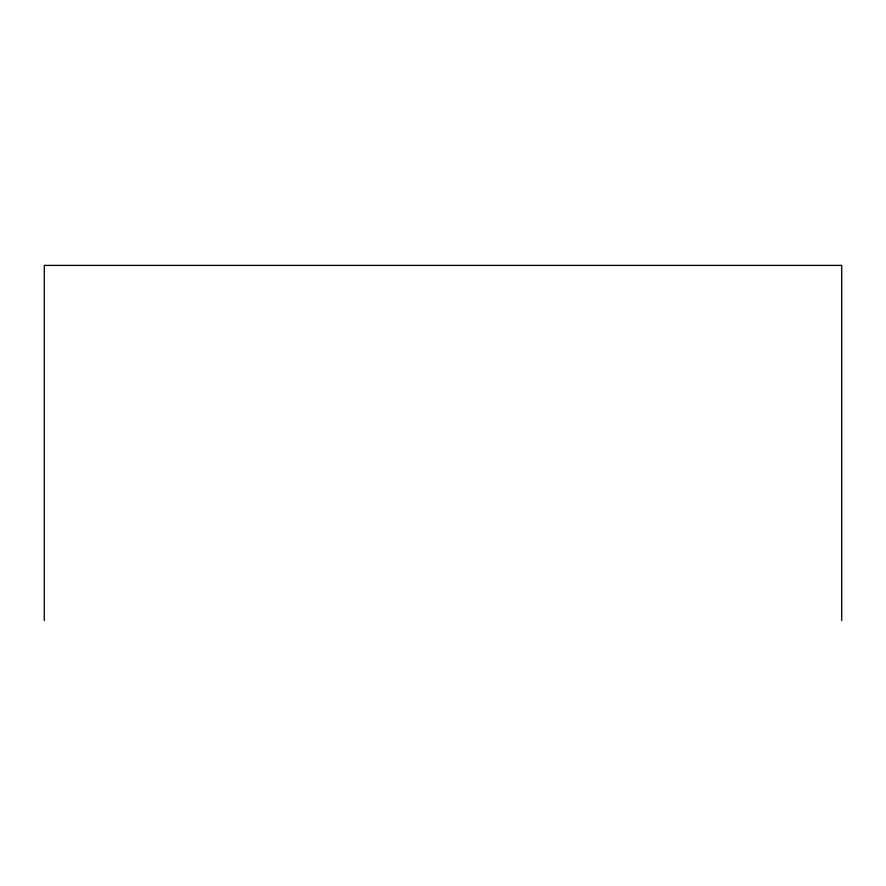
<?xml version="1.0" encoding="UTF-8"?>
<svg xmlns="http://www.w3.org/2000/svg" width="886" height="886" viewBox="0 0 886 886"><rect width="100%" height="100%" fill="white"/><g stroke="black" fill="none" stroke-linecap="round" stroke-linejoin="round"><path stroke-width="1.33" d="M841.7 620.599L841.7 265.401L44.3 265.401L44.3 620.599"/></g></svg>
